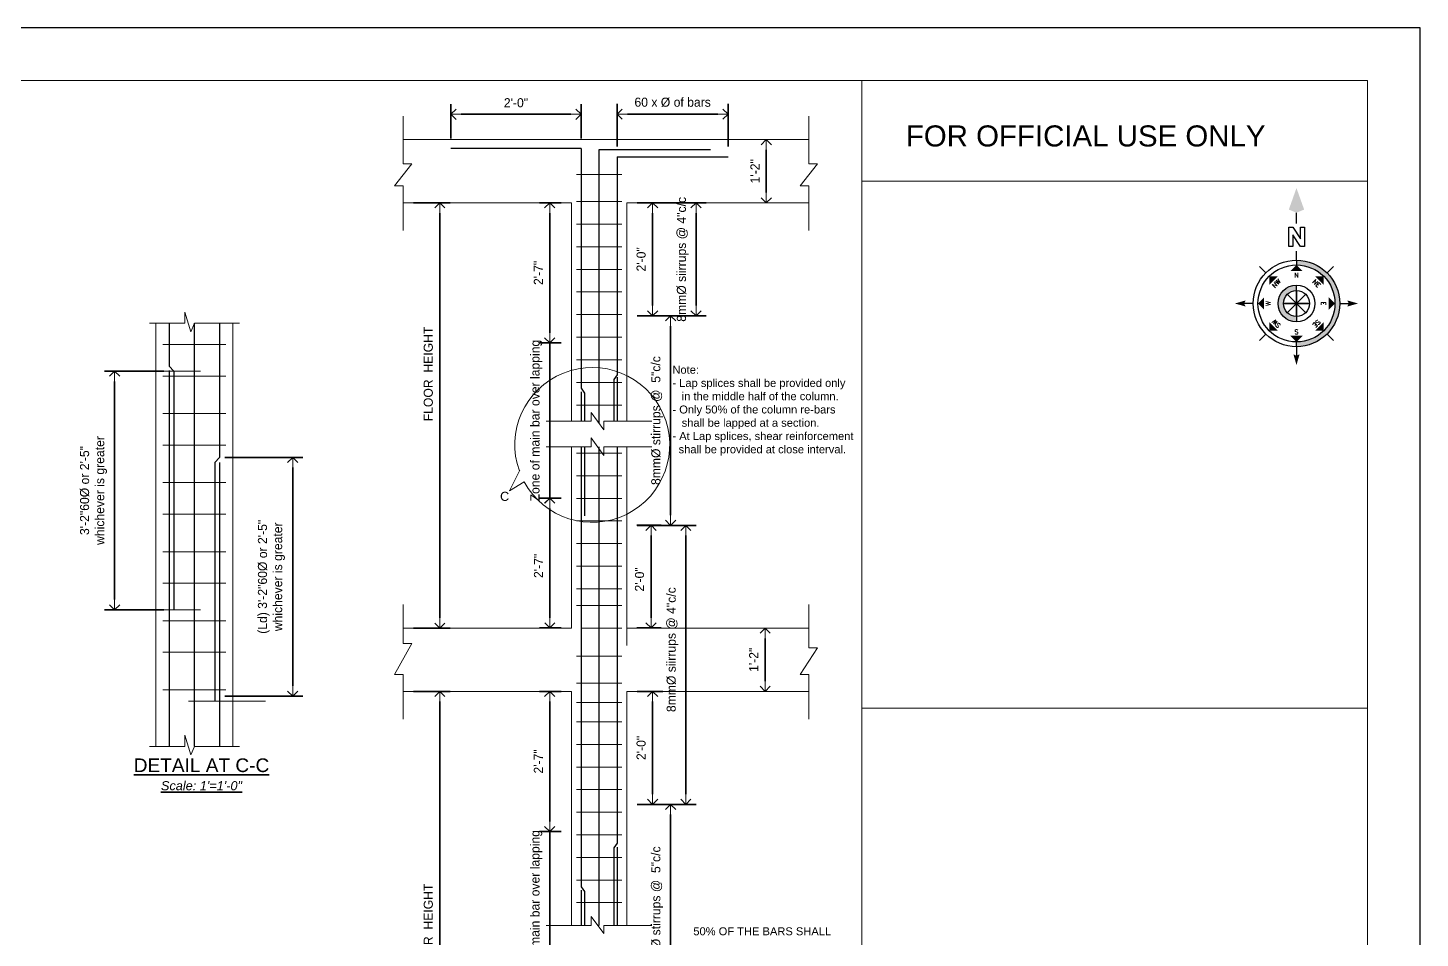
# Model space of a CAD drawing. Header units: inches. Extents: x 10143 to 23587, y -150 to 2442.
# Drawn here: x 15585 to 16809, y 1297 to 2098 of the extents above; entities that cross this region are included whole.
import ezdxf
from ezdxf.enums import TextEntityAlignment as Align

# ---------------------------------------------------------------- set-up
doc = ezdxf.new("R2010")
doc.units = ezdxf.units.IN
doc.header["$LTSCALE"] = 0.5
doc.header["$MEASUREMENT"] = 0
doc.header["$PDMODE"] = 66
for name, color, linetype, lineweight in [('DIM', 180, 'Continuous', 5), ('ELE1', 3, 'Continuous', 9), ('hatch', 9, 'Continuous', 0), ('STIRRUPS', 14, 'Continuous', 18), ('TEXT', 220, 'Continuous', 9), ('texts', 152, 'Continuous', 35)]:
    doc.layers.add(name, color=color, linetype=linetype, lineweight=lineweight)
doc.layers.add('OUTLINE', color=116, linetype='Continuous')
doc.layers.add('REBARS', color=5, linetype='Continuous')
doc.styles.add('Capt 1', font='arial.ttf', dxfattribs={"height": 12})
doc.styles.add('Labels', font='arial.ttf', dxfattribs={"height": 8})
doc.styles.add('PRABIN', font='BKANT.TTF', dxfattribs={"height": 8})
doc.styles.add('Romans', font='romans.shx')
doc.styles.get("Standard").update_dxf_attribs({"font": 'arial.ttf'})
doc.dimstyles.new("Copy of S-2'", dxfattribs={"dimscale": 96, "dimtxt": 9, "dimasz": 0.09375, "dimexe": 0.09375, "dimexo": 0.09375, "dimgap": 0.0625, "dimtad": 1, "dimdec": 0, "dimlfac": 0.25, "dimzin": 3, "dimdsep": 46, "dimlunit": 3, "dimtxsty": 'PRABIN', "dimblk": 'OPEN90', "dimcen": 0.09375, "dimdle": 0.09375, "dimclrd": 256, "dimclre": 34, "dimclrt": 256, "dimadec": 0, "dimazin": 1, "dimtfac": 1, "dimtdec": 0, "dimtix": 1, "dimtmove": 0, "dimatfit": 3, "dimldrblk": 'DOTSMALL', "dimfxl": 1, "dimtolj": 1, "dimtzin": 1, "dimarcsym": 0})

# ---------------------------------------------------------------- blocks, each defined once
blk = doc.blocks.new('Anno_North_J_Metric')
h = blk.add_hatch(color=0)
h.paths.add_polyline_path([(-4.17, 0), (-4.68, 0, 1), (4.68, 0), (4.17, 0, -1)])
h.paths.add_polyline_path([(1.41, 0), (2, 0, 1), (-2, 0), (-1.41, 0, -1)])
at = {"color": 0}
for p, q in [((0, 4.68), (0, 5.67)), ((-3.31, 3.31), (-4.01, 4.01)), ((3.31, 3.31), (4.01, 4.01)), ((-4.68, 0), (-5.67, 0)), ((-4.68, 0), (-4.17, 0)), ((-1.41, 0), (-2, 0)), ((1.41, 0), (-1.41, 0)), ((-1.41, 0), (1.41, 0)), ((1, 1), (-1, -1)), ((1, -1), (-1, 1)), ((-1, -1), (1, 1)), ((-1, 1), (1, -1)), ((0, -1.41), (0, 1.41)), ((0, 1.41), (0, -1.41)), ((1.41, 0), (2, 0)), ((4.68, 0), (4.17, 0)), ((4.68, 0), (5.67, 0)), ((8.67, 0), (9.83, 0)), ((-3.31, -3.31), (-4.01, -4.01)), ((3.31, -3.31), (4.01, -4.01)), ((0, -4.68), (0, -5.67))]:
    blk.add_line(p, q, dxfattribs=at)
at = {"color": 0, "linetype": 'ByBlock'}
for p, q in [((6.17, 0.82), (8.27, 0.82)), ((6.17, 0.4), (6.17, 0.82)), ((6.17, -0.44), (7.43, 0.4)), ((7.43, 0.4), (6.17, 0.4)), ((8.27, 0.4), (7.01, -0.44)), ((8.27, 0.82), (8.27, 0.4)), ((6.17, -0.86), (6.17, -0.44)), ((8.27, -0.86), (6.17, -0.86)), ((7.01, -0.44), (8.27, -0.44)), ((8.27, -0.44), (8.27, -0.86))]:
    blk.add_line(p, q, dxfattribs=at)
at = {"color": 0}
for radius in [4.68, 4.17, 2, 1.41]:
    blk.add_circle((0, 0), radius, dxfattribs=at)
for points in [[(-0.33, 5.5), (0, 5.67), (0, 6.67)], [(0, 6.67), (0.33, 5.5), (0, 5.67)], [(0, 4.17), (0.67, 3.5), (-0.67, 3.5)], [(-2.95, 2.95), (-2, 2.95), (-2.95, 2)], [(2.95, 2.95), (2.95, 2), (2, 2.95)], [(-6.67, 0), (-5.5, 0.33), (-5.67, 0)], [(-5.5, -0.33), (-5.67, 0), (-6.67, 0)], [(-4.17, 0), (-3.5, 0.67), (-3.5, -0.67)], [(4.17, 0), (3.5, -0.67), (3.5, 0.67)], [(12.5, 0), (10.17, 0.83), (9.83, 0)], [(9.83, 0), (10.17, -0.83), (12.5, 0)], [(-2.95, -2.95), (-2.95, -2), (-2, -2.95)], [(2.95, -2.95), (2, -2.95), (2.95, -2)], [(0, -4.17), (-0.67, -3.5), (0.67, -3.5)], [(0, -6.67), (-0.33, -5.5), (0, -5.67)], [(0.33, -5.5), (0, -5.67), (0, -6.67)]]:
    blk.add_solid(points, dxfattribs=at)
at = {"color": 0, "style": 'Romans'}
blk.add_text('W', height=0.5, dxfattribs=at).set_placement((0, 2.83), align=Align.CENTER)
for s, rotation, p in [('SW', 45, (-2, 2)), ('NW', 315, (2, 2)), ('S', 270, (-3.33, 0)), ('N', 270, (2.83, 0)), ('SE', 135, (-2, -2)), ('E', 180, (0, -2.67)), ('NE', 225, (2, -2))]:
    blk.add_text(s, height=0.5, rotation=rotation, dxfattribs=at).set_placement(p, align=Align.CENTER)
blk = doc.blocks.new('_Open90')
at = {"color": 0, "linetype": 'ByBlock'}
for p, q in [((0, 0), (-1, 0)), ((-0.5, 0.5), (0, 0)), ((0, 0), (-0.5, -0.5))]:
    blk.add_line(p, q, dxfattribs=at)
blk = doc.blocks.new('*D804')
at = {"layer": 'Defpoints', "color": 0, "lineweight": 35, "transparency": 16777216}
for p in [(98423.7, -9756.3), (98404.6, -9892.8), (98423.5, -9892.8)]:
    blk.add_point(p, dxfattribs=at)
at = {"layer": 'DIM', "lineweight": -2, "transparency": 16777216}
for p, q in [((98404.6, -9747.3), (98404.6, -9738.3)), ((98404.6, -9756.3), (98404.6, -9892.8)), ((98404.6, -9901.8), (98404.6, -9910.8))]:
    blk.add_line(p, q, dxfattribs=at)
at = {"layer": 'DIM', "color": 34, "lineweight": -2, "transparency": 16777216}
for p, q in [((98414.7, -9756.3), (98395.6, -9756.3)), ((98414.5, -9892.8), (98395.6, -9892.8))]:
    blk.add_line(p, q, dxfattribs=at)
at = {"layer": 'DIM', "lineweight": -2, "transparency": 16777216, "xscale": 9, "yscale": 9, "zscale": 9}
for p, rotation in [((98404.6, -9756.3), 270), ((98404.6, -9892.8), 90)]:
    blk.add_blockref('_Open90', p, dxfattribs=dict(at, rotation=rotation))
at = {"layer": 'DIM', "transparency": 16777216, "insert": (98392.8, -9824.6), "char_height": 8, "attachment_point": 5, "rotation": 90, "style": 'PRABIN'}
blk.add_mtext('\\A1;Zone of main bar over lapping', dxfattribs=at)
blk = doc.blocks.new('_DOTSMALL')
at = {"color": 0, "linetype": 'ByBlock', "const_width": 0.5}
blk.add_lwpolyline([(-0.0625, 0, 1), (0.0625, 0, 1)], format="xyb", close=True, dxfattribs=at)
blk = doc.blocks.new('*D805')
at = {"layer": 'Defpoints', "color": 0, "lineweight": 35, "transparency": 16777216}
for p in [(98472.4, -9732.5), (98510.9, -9732.5), (98472.4, -9916.8)]:
    blk.add_point(p, dxfattribs=at)
at = {"layer": 'DIM', "color": 34, "lineweight": -2, "transparency": 16777216}
for p, q in [((98481.4, -9732.5), (98519.9, -9732.5)), ((98481.4, -9916.8), (98519.9, -9916.8))]:
    blk.add_line(p, q, dxfattribs=at)
at = {"layer": 'DIM', "lineweight": -2, "transparency": 16777216}
blk.add_line((98510.9, -9907.8), (98510.9, -9741.5), dxfattribs=at)
at = {"layer": 'DIM', "lineweight": -2, "transparency": 16777216, "xscale": 9, "yscale": 9, "zscale": 9}
for p, rotation in [((98510.9, -9732.5), 90), ((98510.9, -9916.8), 270)]:
    blk.add_blockref('_Open90', p, dxfattribs=dict(at, rotation=rotation))
at = {"layer": 'DIM', "transparency": 16777216, "insert": (98499.1, -9824.6), "char_height": 8, "attachment_point": 5, "rotation": 90, "style": 'PRABIN'}
blk.add_mtext('\\A1;8mm%%C stirrups @  5"c/c', dxfattribs=at)
blk = doc.blocks.new('*D806')
at = {"layer": 'Defpoints', "color": 0, "lineweight": 35, "transparency": 16777216}
for p in [(98275.8, -9633.1), (98275.8, -10007.2), (98307.9, -10007.2)]:
    blk.add_point(p, dxfattribs=at)
at = {"layer": 'DIM', "color": 34, "lineweight": -2, "transparency": 16777216}
for p, q in [((98284.8, -9633.1), (98316.9, -9633.1)), ((98284.8, -10007.2), (98316.9, -10007.2))]:
    blk.add_line(p, q, dxfattribs=at)
at = {"layer": 'DIM', "lineweight": -2, "transparency": 16777216}
blk.add_line((98307.9, -9642.1), (98307.9, -9998.2), dxfattribs=at)
at = {"layer": 'DIM', "lineweight": -2, "transparency": 16777216, "xscale": 9, "yscale": 9, "zscale": 9}
for p, rotation in [((98307.9, -9633.1), 90), ((98307.9, -10007.2), 270)]:
    blk.add_blockref('_Open90', p, dxfattribs=dict(at, rotation=rotation))
at = {"layer": 'DIM', "transparency": 16777216, "insert": (98297.8, -9783.6), "char_height": 8, "attachment_point": 5, "rotation": 90, "style": 'PRABIN'}
blk.add_mtext('\\A1;FLOOR  HEIGHT', dxfattribs=at)
blk = doc.blocks.new('*D807')
at = {"layer": 'Defpoints', "color": 0, "lineweight": 35, "transparency": 16777216}
for p in [(98472.2, -9916.7), (98472.2, -10007), (98493.7, -10007)]:
    blk.add_point(p, dxfattribs=at)
at = {"layer": 'DIM', "color": 34, "lineweight": -2, "transparency": 16777216}
for p, q in [((98481.2, -9916.7), (98502.7, -9916.7)), ((98481.2, -10007), (98502.7, -10007))]:
    blk.add_line(p, q, dxfattribs=at)
at = {"layer": 'DIM', "lineweight": -2, "transparency": 16777216}
blk.add_line((98493.7, -9925.7), (98493.7, -9998), dxfattribs=at)
at = {"layer": 'DIM', "lineweight": -2, "transparency": 16777216, "xscale": 9, "yscale": 9, "zscale": 9}
for p, rotation in [((98493.7, -9916.7), 90), ((98493.7, -10007), 270)]:
    blk.add_blockref('_Open90', p, dxfattribs=dict(at, rotation=rotation))
at = {"layer": 'DIM', "transparency": 16777216, "insert": (98483.6, -9964.3), "char_height": 8, "attachment_point": 5, "rotation": 90, "style": 'PRABIN'}
blk.add_mtext('\\A1;2\'-0"', dxfattribs=at)
blk = doc.blocks.new('*D808')
at = {"layer": 'Defpoints', "color": 0, "lineweight": 35, "transparency": 16777216}
for p in [(98423.5, -9892.8), (98404.7, -10007), (98423.5, -10007)]:
    blk.add_point(p, dxfattribs=at)
at = {"layer": 'DIM', "color": 34, "lineweight": -2, "transparency": 16777216}
for p, q in [((98414.5, -9892.8), (98395.7, -9892.8)), ((98414.5, -10007), (98395.7, -10007))]:
    blk.add_line(p, q, dxfattribs=at)
at = {"layer": 'DIM', "lineweight": -2, "transparency": 16777216}
blk.add_line((98404.7, -9901.8), (98404.7, -9998), dxfattribs=at)
at = {"layer": 'DIM', "lineweight": -2, "transparency": 16777216, "xscale": 9, "yscale": 9, "zscale": 9}
for p, rotation in [((98404.7, -9892.8), 90), ((98404.7, -10007), 270)]:
    blk.add_blockref('_Open90', p, dxfattribs=dict(at, rotation=rotation))
at = {"layer": 'DIM', "transparency": 16777216, "insert": (98394.7, -9952.4), "char_height": 8, "attachment_point": 5, "rotation": 90, "style": 'PRABIN'}
blk.add_mtext('\\A1;2\'-7"', dxfattribs=at)
blk = doc.blocks.new('*D813')
at = {"layer": 'Defpoints', "color": 0, "lineweight": 35, "transparency": 16777216}
for p in [(98472.4, -9916.8), (98524.3, -9916.8), (98472.4, -10162.2)]:
    blk.add_point(p, dxfattribs=at)
at = {"layer": 'DIM', "color": 34, "lineweight": -2, "transparency": 16777216}
for p, q in [((98481.4, -9916.8), (98533.3, -9916.8)), ((98481.4, -10162.2), (98533.3, -10162.2))]:
    blk.add_line(p, q, dxfattribs=at)
at = {"layer": 'DIM', "lineweight": -2, "transparency": 16777216}
blk.add_line((98524.3, -10153.2), (98524.3, -9925.8), dxfattribs=at)
at = {"layer": 'DIM', "lineweight": -2, "transparency": 16777216, "xscale": 9, "yscale": 9, "zscale": 9}
for p, rotation in [((98524.3, -9916.8), 90), ((98524.3, -10162.2), 270)]:
    blk.add_blockref('_Open90', p, dxfattribs=dict(at, rotation=rotation))
at = {"layer": 'DIM', "transparency": 16777216, "insert": (98512.6, -10026.1), "char_height": 8, "attachment_point": 5, "rotation": 90, "style": 'PRABIN'}
blk.add_mtext('\\A1;8mm%%C siirrups @ 4"c/c', dxfattribs=at)
blk = doc.blocks.new('*D816')
at = {"layer": 'Defpoints', "color": 0, "lineweight": 35, "transparency": 16777216}
for p in [(98561.4, -9555.1), (98463.9, -9592.6), (98561.4, -9592.6)]:
    blk.add_point(p, dxfattribs=at)
at = {"layer": 'DIM', "color": 34, "lineweight": -2, "transparency": 16777216}
for p, q in [((98463.9, -9583.6), (98463.9, -9546.1)), ((98561.4, -9583.6), (98561.4, -9546.1))]:
    blk.add_line(p, q, dxfattribs=at)
at = {"layer": 'DIM', "lineweight": -2, "transparency": 16777216}
blk.add_line((98472.9, -9555.1), (98552.4, -9555.1), dxfattribs=at)
at = {"layer": 'DIM', "lineweight": -2, "transparency": 16777216, "xscale": 9, "yscale": 9, "zscale": 9, "rotation": 180}
blk.add_blockref('_Open90', (98463.9, -9555.1), dxfattribs=at)
at = {"layer": 'DIM', "lineweight": -2, "transparency": 16777216, "xscale": 9, "yscale": 9, "zscale": 9}
blk.add_blockref('_Open90', (98561.4, -9555.1), dxfattribs=at)
at = {"layer": 'DIM', "transparency": 16777216, "insert": (98512.7, -9544.7), "char_height": 8, "attachment_point": 5, "style": 'PRABIN'}
blk.add_mtext('\\A1;60 x %%c of bars', dxfattribs=at)
blk = doc.blocks.new('*D817')
at = {"layer": 'Defpoints', "color": 0, "lineweight": 35, "transparency": 16777216}
for p in [(98432.1, -9555.2), (98317.7, -9585.4), (98432.1, -9585.4)]:
    blk.add_point(p, dxfattribs=at)
at = {"layer": 'DIM', "color": 34, "lineweight": -2, "transparency": 16777216}
for p, q in [((98317.7, -9576.4), (98317.7, -9546.2)), ((98432.1, -9576.4), (98432.1, -9546.2))]:
    blk.add_line(p, q, dxfattribs=at)
at = {"layer": 'DIM', "lineweight": -2, "transparency": 16777216}
blk.add_line((98326.7, -9555.2), (98423.1, -9555.2), dxfattribs=at)
at = {"layer": 'DIM', "lineweight": -2, "transparency": 16777216, "xscale": 9, "yscale": 9, "zscale": 9, "rotation": 180}
blk.add_blockref('_Open90', (98317.7, -9555.2), dxfattribs=at)
at = {"layer": 'DIM', "lineweight": -2, "transparency": 16777216, "xscale": 9, "yscale": 9, "zscale": 9}
blk.add_blockref('_Open90', (98432.1, -9555.2), dxfattribs=at)
at = {"layer": 'DIM', "transparency": 16777216, "insert": (98374.9, -9545.1), "char_height": 8, "attachment_point": 5, "style": 'PRABIN'}
blk.add_mtext('\\A1;2\'-0"', dxfattribs=at)
blk = doc.blocks.new('*D818')
at = {"layer": 'Defpoints', "color": 0, "lineweight": 35, "transparency": 16777216}
for p in [(98423.7, -9633.1), (98404.6, -9756.3), (98423.7, -9756.3)]:
    blk.add_point(p, dxfattribs=at)
at = {"layer": 'DIM', "color": 34, "lineweight": -2, "transparency": 16777216}
for p, q in [((98414.7, -9633.1), (98395.6, -9633.1)), ((98414.7, -9756.3), (98395.6, -9756.3))]:
    blk.add_line(p, q, dxfattribs=at)
at = {"layer": 'DIM', "lineweight": -2, "transparency": 16777216}
blk.add_line((98404.6, -9642.1), (98404.6, -9747.3), dxfattribs=at)
at = {"layer": 'DIM', "lineweight": -2, "transparency": 16777216, "xscale": 9, "yscale": 9, "zscale": 9}
for p, rotation in [((98404.6, -9633.1), 90), ((98404.6, -9756.3), 270)]:
    blk.add_blockref('_Open90', p, dxfattribs=dict(at, rotation=rotation))
at = {"layer": 'DIM', "transparency": 16777216, "insert": (98394.6, -9694.7), "char_height": 8, "attachment_point": 5, "rotation": 90, "style": 'PRABIN'}
blk.add_mtext('\\A1;2\'-7"', dxfattribs=at)
blk = doc.blocks.new('*D819')
at = {"layer": 'Defpoints', "color": 0, "lineweight": 35, "transparency": 16777216}
for p in [(98472.4, -9633.1), (98472.4, -9732.5), (98495.1, -9732.5)]:
    blk.add_point(p, dxfattribs=at)
at = {"layer": 'DIM', "color": 34, "lineweight": -2, "transparency": 16777216}
for p, q in [((98481.4, -9633.1), (98504.1, -9633.1)), ((98481.4, -9732.5), (98504.1, -9732.5))]:
    blk.add_line(p, q, dxfattribs=at)
at = {"layer": 'DIM', "lineweight": -2, "transparency": 16777216}
blk.add_line((98495.1, -9642.1), (98495.1, -9723.5), dxfattribs=at)
at = {"layer": 'DIM', "lineweight": -2, "transparency": 16777216, "xscale": 9, "yscale": 9, "zscale": 9}
for p, rotation in [((98495.1, -9633.1), 90), ((98495.1, -9732.5), 270)]:
    blk.add_blockref('_Open90', p, dxfattribs=dict(at, rotation=rotation))
at = {"layer": 'DIM', "transparency": 16777216, "insert": (98485, -9682.8), "char_height": 8, "attachment_point": 5, "rotation": 90, "style": 'PRABIN'}
blk.add_mtext('\\A1;2\'-0"', dxfattribs=at)
blk = doc.blocks.new('*D820')
at = {"layer": 'Defpoints', "color": 0, "lineweight": 35, "transparency": 16777216}
for p in [(98472.4, -9633.1), (98533.3, -9633.1), (98472.4, -9732.5)]:
    blk.add_point(p, dxfattribs=at)
at = {"layer": 'DIM', "color": 34, "lineweight": -2, "transparency": 16777216}
for p, q in [((98481.4, -9633.1), (98542.3, -9633.1)), ((98481.4, -9732.5), (98542.3, -9732.5))]:
    blk.add_line(p, q, dxfattribs=at)
at = {"layer": 'DIM', "lineweight": -2, "transparency": 16777216}
blk.add_line((98533.3, -9723.5), (98533.3, -9642.1), dxfattribs=at)
at = {"layer": 'DIM', "lineweight": -2, "transparency": 16777216, "xscale": 9, "yscale": 9, "zscale": 9}
for p, rotation in [((98533.3, -9633.1), 90), ((98533.3, -9732.5), 270)]:
    blk.add_blockref('_Open90', p, dxfattribs=dict(at, rotation=rotation))
at = {"layer": 'DIM', "transparency": 16777216, "insert": (98521.6, -9682.8), "char_height": 8, "attachment_point": 5, "rotation": 90, "style": 'PRABIN'}
blk.add_mtext('\\A1;8mm%%C siirrups @ 4"c/c', dxfattribs=at)
blk = doc.blocks.new('*D822')
at = {"layer": 'Defpoints', "color": 0, "lineweight": 35, "ltscale": 0.5, "transparency": 16777216}
for p in [(98595.1, -9577.5), (98595.1, -9577.5), (98595.1, -9633.1)]:
    blk.add_point(p, dxfattribs=at)
at = {"layer": 'DIM', "lineweight": -2, "ltscale": 0.5, "transparency": 16777216}
blk.add_line((98595.1, -9624.1), (98595.1, -9586.5), dxfattribs=at)
at = {"layer": 'DIM', "lineweight": -2, "ltscale": 0.5, "transparency": 16777216, "xscale": 9, "yscale": 9, "zscale": 9}
for p, rotation in [((98595.1, -9577.5), 90), ((98595.1, -9633.1), 270)]:
    blk.add_blockref('_Open90', p, dxfattribs=dict(at, rotation=rotation))
at = {"layer": 'DIM', "ltscale": 0.5, "transparency": 16777216, "insert": (98585.1, -9605.3), "char_height": 8, "attachment_point": 5, "rotation": 90, "style": 'PRABIN'}
blk.add_mtext('\\A1;1\'-2"', dxfattribs=at)
blk = doc.blocks.new('*D824')
at = {"layer": 'Defpoints', "color": 0, "lineweight": 35, "transparency": 16777216}
for p in [(98423.7, -10186.1), (98404.6, -10325.6), (98423.7, -10325.6)]:
    blk.add_point(p, dxfattribs=at)
at = {"layer": 'DIM', "lineweight": -2, "transparency": 16777216}
for p, q in [((98404.6, -10177.1), (98404.6, -10168.1)), ((98404.6, -10186.1), (98404.6, -10325.6)), ((98404.6, -10334.6), (98404.6, -10343.6))]:
    blk.add_line(p, q, dxfattribs=at)
at = {"layer": 'DIM', "color": 34, "lineweight": -2, "transparency": 16777216}
for p, q in [((98414.7, -10186.1), (98395.6, -10186.1)), ((98414.7, -10325.6), (98395.6, -10325.6))]:
    blk.add_line(p, q, dxfattribs=at)
at = {"layer": 'DIM', "lineweight": -2, "transparency": 16777216, "xscale": 9, "yscale": 9, "zscale": 9}
for p, rotation in [((98404.6, -10186.1), 270), ((98404.6, -10325.6), 90)]:
    blk.add_blockref('_Open90', p, dxfattribs=dict(at, rotation=rotation))
at = {"layer": 'DIM', "transparency": 16777216, "insert": (98392.8, -10255.8), "char_height": 8, "attachment_point": 5, "rotation": 90, "style": 'PRABIN'}
blk.add_mtext('\\A1;Zone of main bar over lapping', dxfattribs=at)
blk = doc.blocks.new('*D826')
at = {"layer": 'Defpoints', "color": 0, "lineweight": 35, "transparency": 16777216}
for p in [(98472.4, -10162.2), (98510.9, -10162.2), (98472.4, -10349.4)]:
    blk.add_point(p, dxfattribs=at)
at = {"layer": 'DIM', "color": 34, "lineweight": -2, "transparency": 16777216}
for p, q in [((98481.4, -10162.2), (98519.9, -10162.2)), ((98481.4, -10349.4), (98519.9, -10349.4))]:
    blk.add_line(p, q, dxfattribs=at)
at = {"layer": 'DIM', "lineweight": -2, "transparency": 16777216}
blk.add_line((98510.9, -10340.4), (98510.9, -10171.2), dxfattribs=at)
at = {"layer": 'DIM', "lineweight": -2, "transparency": 16777216, "xscale": 9, "yscale": 9, "zscale": 9}
for p, rotation in [((98510.9, -10162.2), 90), ((98510.9, -10349.4), 270)]:
    blk.add_blockref('_Open90', p, dxfattribs=dict(at, rotation=rotation))
at = {"layer": 'DIM', "transparency": 16777216, "insert": (98499.1, -10255.8), "char_height": 8, "attachment_point": 5, "rotation": 90, "style": 'PRABIN'}
blk.add_mtext('\\A1;8mm%%C stirrups @  5"c/c', dxfattribs=at)
blk = doc.blocks.new('*D827')
at = {"layer": 'Defpoints', "color": 0, "lineweight": 35, "transparency": 16777216}
for p in [(98423.7, -10062.8), (98404.6, -10186.1), (98423.7, -10186.1)]:
    blk.add_point(p, dxfattribs=at)
at = {"layer": 'DIM', "color": 34, "lineweight": -2, "transparency": 16777216}
for p, q in [((98414.7, -10062.8), (98395.6, -10062.8)), ((98414.7, -10186.1), (98395.6, -10186.1))]:
    blk.add_line(p, q, dxfattribs=at)
at = {"layer": 'DIM', "lineweight": -2, "transparency": 16777216}
blk.add_line((98404.6, -10071.8), (98404.6, -10177.1), dxfattribs=at)
at = {"layer": 'DIM', "lineweight": -2, "transparency": 16777216, "xscale": 9, "yscale": 9, "zscale": 9}
for p, rotation in [((98404.6, -10062.8), 90), ((98404.6, -10186.1), 270)]:
    blk.add_blockref('_Open90', p, dxfattribs=dict(at, rotation=rotation))
at = {"layer": 'DIM', "transparency": 16777216, "insert": (98394.6, -10124.4), "char_height": 8, "attachment_point": 5, "rotation": 90, "style": 'PRABIN'}
blk.add_mtext('\\A1;2\'-7"', dxfattribs=at)
blk = doc.blocks.new('*D828')
at = {"layer": 'Defpoints', "color": 0, "lineweight": 35, "transparency": 16777216}
for p in [(98472.4, -10062.8), (98472.4, -10162.2), (98495.1, -10162.2)]:
    blk.add_point(p, dxfattribs=at)
at = {"layer": 'DIM', "color": 34, "lineweight": -2, "transparency": 16777216}
for p, q in [((98481.4, -10062.8), (98504.1, -10062.8)), ((98481.4, -10162.2), (98504.1, -10162.2))]:
    blk.add_line(p, q, dxfattribs=at)
at = {"layer": 'DIM', "lineweight": -2, "transparency": 16777216}
blk.add_line((98495.1, -10071.8), (98495.1, -10153.2), dxfattribs=at)
at = {"layer": 'DIM', "lineweight": -2, "transparency": 16777216, "xscale": 9, "yscale": 9, "zscale": 9}
for p, rotation in [((98495.1, -10062.8), 90), ((98495.1, -10162.2), 270)]:
    blk.add_blockref('_Open90', p, dxfattribs=dict(at, rotation=rotation))
at = {"layer": 'DIM', "transparency": 16777216, "insert": (98485, -10112.5), "char_height": 8, "attachment_point": 5, "rotation": 90, "style": 'PRABIN'}
blk.add_mtext('\\A1;2\'-0"', dxfattribs=at)
blk = doc.blocks.new('*D829')
at = {"layer": 'Defpoints', "color": 0, "lineweight": 35, "transparency": 16777216}
for p in [(98275.8, -10062.8), (98275.8, -10439.8), (98307.9, -10439.8)]:
    blk.add_point(p, dxfattribs=at)
at = {"layer": 'DIM', "color": 34, "lineweight": -2, "transparency": 16777216}
for p, q in [((98284.8, -10062.8), (98316.9, -10062.8)), ((98284.8, -10439.8), (98316.9, -10439.8))]:
    blk.add_line(p, q, dxfattribs=at)
at = {"layer": 'DIM', "lineweight": -2, "transparency": 16777216}
blk.add_line((98307.9, -10071.8), (98307.9, -10430.8), dxfattribs=at)
at = {"layer": 'DIM', "lineweight": -2, "transparency": 16777216, "xscale": 9, "yscale": 9, "zscale": 9}
for p, rotation in [((98307.9, -10062.8), 90), ((98307.9, -10439.8), 270)]:
    blk.add_blockref('_Open90', p, dxfattribs=dict(at, rotation=rotation))
at = {"layer": 'DIM', "transparency": 16777216, "insert": (98297.8, -10273.5), "char_height": 8, "attachment_point": 5, "rotation": 90, "style": 'PRABIN'}
blk.add_mtext('\\A1;FLOOR  HEIGHT', dxfattribs=at)
blk = doc.blocks.new('*D831')
at = {"layer": 'Defpoints', "color": 0, "lineweight": 35, "ltscale": 0.5, "transparency": 16777216}
for p in [(98594.1, -10007.2), (98594.1, -10007.2), (98594.1, -10062.8)]:
    blk.add_point(p, dxfattribs=at)
at = {"layer": 'DIM', "lineweight": -2, "ltscale": 0.5, "transparency": 16777216}
blk.add_line((98594.1, -10053.8), (98594.1, -10016.2), dxfattribs=at)
at = {"layer": 'DIM', "lineweight": -2, "ltscale": 0.5, "transparency": 16777216, "xscale": 9, "yscale": 9, "zscale": 9}
for p, rotation in [((98594.1, -10007.2), 90), ((98594.1, -10062.8), 270)]:
    blk.add_blockref('_Open90', p, dxfattribs=dict(at, rotation=rotation))
at = {"layer": 'DIM', "ltscale": 0.5, "transparency": 16777216, "insert": (98584, -10035), "char_height": 8, "attachment_point": 5, "rotation": 90, "style": 'PRABIN'}
blk.add_mtext('\\A1;1\'-2"', dxfattribs=at)
blk = doc.blocks.new('*D952')
at = {"layer": 'Defpoints', "color": 0, "lineweight": 35, "transparency": 16777216}
for p in [(91107.8, -154925.3), (91176.4, -154925.3), (91107.8, -155135.3)]:
    blk.add_point(p, dxfattribs=at)
at = {"layer": 'DIM', "color": 34, "lineweight": -2, "transparency": 16777216}
for p, q in [((91116.8, -154925.3), (91185.4, -154925.3)), ((91116.8, -155135.3), (91185.4, -155135.3))]:
    blk.add_line(p, q, dxfattribs=at)
at = {"layer": 'DIM', "lineweight": -2, "transparency": 16777216}
blk.add_line((91176.4, -155126.3), (91176.4, -154934.3), dxfattribs=at)
at = {"layer": 'DIM', "lineweight": -2, "transparency": 16777216, "xscale": 9, "yscale": 9, "zscale": 9}
for p, rotation in [((91176.4, -154925.3), 90), ((91176.4, -155135.3), 270)]:
    blk.add_blockref('_Open90', p, dxfattribs=dict(at, rotation=rotation))
at = {"layer": 'DIM', "transparency": 16777216, "insert": (91157.7, -155030.3), "char_height": 8, "attachment_point": 5, "rotation": 90, "style": 'PRABIN'}
blk.add_mtext('\\A1;(Ld) 3\'-2"60%%C or 2\'-5" \\Pwhichever is greater', dxfattribs=at)
blk = doc.blocks.new('*D953')
at = {"layer": 'Defpoints', "color": 0, "lineweight": 35, "transparency": 16777216}
for p in [(91019.8, -154849.4), (91072, -154849.4), (91072, -155059.4)]:
    blk.add_point(p, dxfattribs=at)
at = {"layer": 'DIM', "color": 34, "lineweight": -2, "transparency": 16777216}
for p, q in [((91063, -154849.4), (91010.8, -154849.4)), ((91063, -155059.4), (91010.8, -155059.4))]:
    blk.add_line(p, q, dxfattribs=at)
at = {"layer": 'DIM', "lineweight": -2, "transparency": 16777216}
blk.add_line((91019.8, -155050.4), (91019.8, -154858.4), dxfattribs=at)
at = {"layer": 'DIM', "lineweight": -2, "transparency": 16777216, "xscale": 9, "yscale": 9, "zscale": 9}
for p, rotation in [((91019.8, -154849.4), 90), ((91019.8, -155059.4), 270)]:
    blk.add_blockref('_Open90', p, dxfattribs=dict(at, rotation=rotation))
at = {"layer": 'DIM', "transparency": 16777216, "insert": (91001.2, -154954.4), "char_height": 8, "attachment_point": 5, "rotation": 90, "style": 'PRABIN'}
blk.add_mtext('\\A1;3\'-2"60%%C or 2\'-5" \\Pwhichever is greater', dxfattribs=at)
blk = doc.blocks.new('FGDF')
at = {"layer": 'DIM'}
for p, q in [((98472.4, -9577.5), (98632.6, -9577.5)), ((98472.4, -9577.5), (98632.6, -9577.5)), ((98472.4, -9577.5), (98632.6, -9577.5)), ((98632.6, -9577.5), (98475.3, -9577.5)), ((98472.4, -9633.1), (98632.6, -9633.1)), ((98472.4, -9633.1), (98632.6, -9633.1)), ((98472.4, -9633.1), (98632.6, -9633.1)), ((98369.1, -9886.4), (98378.2, -9868.3)), ((98369.1, -9886.4), (98382.1, -9878.4)), ((98472.4, -10007.2), (98632.6, -10007.2)), ((98275.8, -10062.8), (98394.7, -10062.8)), ((98275.8, -10062.8), (98394.7, -10062.8)), ((98394.7, -10062.8), (98423.7, -10062.8)), ((98472.4, -10062.8), (98632.6, -10062.8)), ((98472.4, -10062.8), (98632.6, -10062.8)), ((98632.6, -10062.8), (98475.3, -10062.8))]:
    blk.add_line(p, q, dxfattribs=at)
blk.add_arc((98442, -9846), 68.1, 208.4394, 199.6753, dxfattribs=at)
at = {"layer": 'hatch'}
blk.add_line((98428.1, -9608.2), (98467.9, -9608.2), dxfattribs=at)
at = {"layer": 'OUTLINE', "lineweight": 18, "ltscale": 0.1}
for p, q in [((98275.8, -9577.5), (98632.6, -9577.5)), ((98275.8, -9633.1), (98423.7, -9633.1)), ((98423.7, -9633.1), (98423.7, -9825.2)), ((98472.4, -9633.1), (98472.4, -9825.2)), ((98632.6, -9633.1), (98475.3, -9633.1)), ((98423.7, -9847.8), (98423.7, -10007.2)), ((98472.4, -9847.8), (98472.4, -10022.5)), ((98275.8, -10007.2), (98423.7, -10007.2)), ((98632.6, -10007.2), (98475.3, -10007.2)), ((98423.7, -10062.8), (98423.7, -10268.6)), ((98472.4, -10062.8), (98472.4, -10268.6)), ((98632.6, -10062.8), (98475.3, -10062.8))]:
    blk.add_line(p, q, dxfattribs=at)
for points in [[(98275.8, -9657.5), (98275.8, -9618), (98268, -9618), (98283.4, -9598.9), (98275.8, -9598.9), (98275.8, -9556.7)], [(98632.6, -9657.5), (98632.6, -9618), (98624.8, -9618), (98640.2, -9598.9), (98632.6, -9598.9), (98632.6, -9556.7)], [(98401.5, -9825.2), (98441, -9825.2), (98441, -9817.4), (98452.2, -9832.8), (98452.2, -9825.2), (98494.3, -9825.2)], [(98401.5, -9847.8), (98441, -9847.8), (98441, -9839.9), (98452.2, -9855.3), (98452.2, -9847.8), (98494.3, -9847.8)], [(98275.8, -10087.2), (98275.8, -10047.8), (98268, -10047.8), (98283.4, -10020.7), (98275.8, -10020.7), (98275.8, -9986.5)], [(98632.6, -10087.2), (98632.6, -10047.8), (98624.8, -10047.8), (98640.2, -10024.6), (98632.6, -10024.6), (98632.6, -9986.5)], [(98401.5, -10268.6), (98441, -10268.6), (98441, -10260.8), (98452.2, -10275.8), (98452.2, -10268.6), (98494.3, -10268.6)]]:
    blk.add_lwpolyline(points, dxfattribs=at)
at = {"layer": 'REBARS'}
for p, q in [((98432.1, -9585.4), (98317.7, -9585.4)), ((98432.1, -9585.4), (98432.1, -9796.2)), ((98448, -9586.3), (98546, -9586.3)), ((98448, -9827), (98448, -9586.3)), ((98463.9, -9592.6), (98561.4, -9592.6)), ((98463.9, -9592.6), (98463.9, -9784.3)), ((98463.9, -9784.3), (98461, -9788.5)), ((98432.1, -9796.2), (98435.1, -9800.5)), ((98461, -9788.5), (98461, -9825.2)), ((98463.9, -9786.5), (98463.9, -9825.2)), ((98432.1, -9799.3), (98432.1, -9825.2)), ((98435.1, -9800.5), (98435.1, -9825.2)), ((98432.1, -9847.8), (98432.1, -10007.2)), ((98435.1, -9847.8), (98435.1, -9908.3)), ((98448, -10007.2), (98448, -9847.8)), ((98463.9, -9847.8), (98463.9, -10007.2)), ((98432.1, -10007.2), (98432.1, -10234.6)), ((98448, -10268.6), (98448, -10007.2)), ((98463.9, -10007.2), (98463.9, -10196.2)), ((98463.9, -10196.2), (98461, -10200.4)), ((98461, -10200.4), (98461, -10268.6)), ((98463.9, -10199.7), (98463.9, -10268.6)), ((98432.1, -10234.6), (98435.1, -10238.8)), ((98432.1, -10237.7), (98432.1, -10268.6)), ((98435.1, -10238.8), (98435.1, -10268.6))]:
    blk.add_line(p, q, dxfattribs=at)
at = {"layer": 'STIRRUPS', "ltscale": 0.1}
for p, q in [((98428.1, -9608.2), (98467.9, -9608.2)), ((98428.1, -9632), (98467.9, -9632)), ((98428.1, -9651.9), (98467.9, -9651.9)), ((98428.1, -9651.9), (98467.9, -9651.9)), ((98428.1, -9671.8), (98467.9, -9671.8)), ((98428.1, -9691.6), (98467.9, -9691.6)), ((98428.1, -9711.5), (98467.9, -9711.5)), ((98428.1, -9731.4), (98467.9, -9731.4)), ((98428.1, -9731.4), (98467.9, -9731.4)), ((98428.1, -9751.2), (98467.9, -9751.2)), ((98428.1, -9771.1), (98467.9, -9771.1)), ((98428.1, -9791), (98467.9, -9791)), ((98428.1, -9810.9), (98467.9, -9810.9)), ((98428.1, -9853.2), (98467.9, -9853.2)), ((98428.1, -9873.1), (98467.9, -9873.1)), ((98428.1, -9893), (98467.9, -9893)), ((98428.1, -9912.8), (98467.9, -9912.8)), ((98428.1, -9932.7), (98467.9, -9932.7)), ((98428.1, -9952.6), (98467.9, -9952.6)), ((98428.1, -9972.5), (98467.9, -9972.5)), ((98428.1, -9972.5), (98467.9, -9972.5)), ((98428.1, -9987.3), (98467.9, -9987.3)), ((98432.1, -10007.2), (98467.9, -10007.2)), ((98428.1, -10031.7), (98467.9, -10031.7)), ((98428.1, -10055.5), (98467.9, -10055.5)), ((98428.1, -10072.5), (98467.9, -10072.5)), ((98428.1, -10089.6), (98467.9, -10089.6)), ((98428.1, -10109.5), (98467.9, -10109.5)), ((98428.1, -10129.3), (98467.9, -10129.3)), ((98428.1, -10149.2), (98467.9, -10149.2)), ((98428.1, -10169.1), (98467.9, -10169.1)), ((98428.1, -10169.1), (98467.9, -10169.1)), ((98428.1, -10188.9), (98467.9, -10188.9)), ((98428.1, -10208.8), (98467.9, -10208.8)), ((98428.1, -10228.7), (98467.9, -10228.7)), ((98428.1, -10248.6), (98467.9, -10248.6))]:
    blk.add_line(p, q, dxfattribs=at)
at = {"layer": 'texts', "color": 254, "ltscale": 0.1, "style": 'Labels'}
blk.add_text('50% OF THE BARS SHALL ', height=7, dxfattribs=at).set_placement((98530.9, -10277.3))
at = {"layer": 'texts', "color": 254, "ltscale": 0.1, "insert": (98512.5, -9815.9), "char_height": 7, "attachment_point": 4, "style": 'Labels'}
blk.add_mtext('\\A1;Note:\\P\\pi-9,l9,t9;- Lap splices shall be provided only \\P\\pi0,l0,tz;   in the middle half of the column.\\P\\pi-9,l9,t9;- Only 50% of the column re-bars \\P   shall be lapped at a section.\\P- At Lap splices, shear reinforcement\\P  shall be provided at close interval.', dxfattribs=at)
at = {"layer": 'texts', "color": 254, "ltscale": 0.1, "insert": (98364.9, -9891.3), "char_height": 8, "width": 110.875, "attachment_point": 5, "style": 'Labels'}
blk.add_mtext('\\pi-112,l112;C', dxfattribs=at)
at = {"layer": 'DIM'}
for base, p1, p2, text, picture, middle in [((98561.4, -9555.1), (98463.9, -9592.6), (98561.4, -9592.6), '60 x %%c of bars', '*D816', (98512.7, -9544.7)), ((98432.1, -9555.2), (98317.7, -9585.4), (98432.1, -9585.4), '2\'-0"', '*D817', (98374.9, -9545.1))]:
    dim = blk.add_linear_dim(base=base, p1=p1, p2=p2, text=text, dimstyle="Copy of S-2'", dxfattribs=at)
    dim.commit()
    dim.dimension.update_dxf_attribs({"geometry": picture, "text_midpoint": middle})
at = {"layer": 'DIM', "ltscale": 0.5}
for base, p1, p2, picture, middle in [((98595.1, -9577.5), (98595.1, -9633.1), (98595.1, -9577.5), '*D822', (98585.1, -9605.3)), ((98594.1, -10007.2), (98594.1, -10062.8), (98594.1, -10007.2), '*D831', (98584, -10035))]:
    dim = blk.add_linear_dim(base=base, p1=p1, p2=p2, angle=90, text='1\'-2"', dimstyle="Copy of S-2'", dxfattribs=at)
    dim.commit()
    dim.dimension.update_dxf_attribs({"geometry": picture, "text_midpoint": middle})
at = {"layer": 'DIM'}
for base, p1, p2, text, picture, middle in [((98307.9, -10007.2), (98275.8, -9633.1), (98275.8, -10007.2), 'FLOOR  HEIGHT', '*D806', (98307.9, -9783.6)), ((98533.3, -9633.1), (98472.4, -9732.5), (98472.4, -9633.1), '8mm%%C siirrups @ 4"c/c', '*D820', (98533.3, -9682.8)), ((98404.7, -10007), (98423.5, -9892.8), (98423.5, -10007), '2\'-7"', '*D808', (98404.7, -9952.4)), ((98493.7, -10007), (98472.2, -9916.7), (98472.2, -10007), '2\'-0"', '*D807', (98493.7, -9964.3)), ((98524.3, -9916.8), (98472.4, -10162.2), (98472.4, -9916.8), '8mm%%C siirrups @ 4"c/c', '*D813', (98524.3, -10026.1)), ((98307.9, -10439.8), (98275.8, -10062.8), (98275.8, -10439.8), 'FLOOR  HEIGHT', '*D829', (98307.9, -10273.5))]:
    dim = blk.add_linear_dim(base=base, p1=p1, p2=p2, angle=90, text=text, dimstyle="Copy of S-2'", dxfattribs=at)
    dim.commit()
    dim.dimension.update_dxf_attribs({"geometry": picture, "text_midpoint": middle, "dimtype": 128})
for base, p1, p2, text, picture, middle in [((98404.6, -9756.3), (98423.7, -9633.1), (98423.7, -9756.3), '2\'-7"', '*D818', (98394.6, -9694.7)), ((98495.1, -9732.5), (98472.4, -9633.1), (98472.4, -9732.5), '2\'-0"', '*D819', (98485, -9682.8)), ((98404.6, -9892.8), (98423.7, -9756.3), (98423.5, -9892.8), 'Zone of main bar over lapping', '*D804', (98392.8, -9824.6)), ((98404.6, -10186.1), (98423.7, -10062.8), (98423.7, -10186.1), '2\'-7"', '*D827', (98394.6, -10124.4)), ((98495.1, -10162.2), (98472.4, -10062.8), (98472.4, -10162.2), '2\'-0"', '*D828', (98485, -10112.5)), ((98404.6, -10325.6), (98423.7, -10186.1), (98423.7, -10325.6), 'Zone of main bar over lapping', '*D824', (98392.8, -10255.8))]:
    dim = blk.add_linear_dim(base=base, p1=p1, p2=p2, angle=90, text=text, dimstyle="Copy of S-2'", dxfattribs=at)
    dim.commit()
    dim.dimension.update_dxf_attribs({"geometry": picture, "text_midpoint": middle})
for base, p1, p2, picture, middle in [((98510.9, -9732.5), (98472.4, -9916.8), (98472.4, -9732.5), '*D805', (98499.1, -9824.6)), ((98510.9, -10162.2), (98472.4, -10349.4), (98472.4, -10162.2), '*D826', (98499.1, -10255.8))]:
    dim = blk.add_linear_dim(base=base, p1=p1, p2=p2, angle=90, text='8mm%%C stirrups @  5"c/c', dimstyle="Copy of S-2'", override={"dimtmove": 1}, dxfattribs=at)
    dim.commit()
    dim.dimension.update_dxf_attribs({"geometry": picture, "text_midpoint": middle})
blk = doc.blocks.new('WEDF')
at = {"layer": 'DIM'}
for p, q in [((91027.5, -154849.4), (91095.3, -154849.4)), ((91027.5, -155059.4), (91095.3, -155059.4)), ((91152.4, -155139.8), (91084.7, -155139.8))]:
    blk.add_line(p, q, dxfattribs=at)
at = {"layer": 'hatch'}
for p, q in [((91081.6, -154807.3), (91081.6, -154797.4)), ((91081.6, -154797.4), (91086.7, -154814.7)), ((91050.4, -154807.3), (91081.6, -154807.3)), ((91086.7, -154814.7), (91089.9, -154807.3)), ((91089.9, -154807.3), (91129.5, -154807.3)), ((91081.6, -155179.6), (91081.6, -155169.7)), ((91081.6, -155169.7), (91086.7, -155187)), ((91050.4, -155179.6), (91081.6, -155179.6)), ((91086.7, -155187), (91089.9, -155179.6)), ((91089.9, -155179.6), (91129.5, -155179.6))]:
    blk.add_line(p, q, dxfattribs=at)
at = {"layer": 'OUTLINE', "lineweight": 18, "ltscale": 0.1}
for p, q in [((91056.1, -154807.3), (91056.1, -155179.6)), ((91123.8, -154807.3), (91123.8, -155179.6))]:
    blk.add_line(p, q, dxfattribs=at)
at = {"layer": 'REBARS'}
for p, q in [((91067.9, -154807.3), (91067.9, -154844.9)), ((91090, -155179.6), (91090, -154807.3)), ((91112, -154807.3), (91112, -154925.3)), ((91072, -154849.4), (91067.9, -154844.9)), ((91067.9, -154848.7), (91067.9, -155179.6)), ((91072, -154849.4), (91072, -155059.4)), ((91107.9, -154929.8), (91112, -154925.3)), ((91107.9, -154929.8), (91107.9, -155139.8)), ((91112, -154929.8), (91112, -155179.6))]:
    blk.add_line(p, q, dxfattribs=at)
at = {"layer": 'STIRRUPS', "ltscale": 0.1}
for p, q in [((91062.3, -154826.1), (91117.5, -154826.1)), ((91062.3, -154853.7), (91117.5, -154853.7)), ((91062.3, -154886.8), (91117.5, -154886.8)), ((91062.3, -154914.4), (91117.5, -154914.4)), ((91062.3, -154947.5), (91117.5, -154947.5)), ((91062.3, -154975.1), (91117.5, -154975.1)), ((91062.3, -155008.2), (91117.5, -155008.2)), ((91062.3, -155035.8), (91117.5, -155035.8)), ((91062.3, -155069), (91117.5, -155069)), ((91062.3, -155096.6), (91117.5, -155096.6)), ((91062.3, -155129.7), (91117.5, -155129.7))]:
    blk.add_line(p, q, dxfattribs=at)
at = {"layer": 'texts', "ltscale": 0.1, "insert": (91096.2, -155204.1), "char_height": 12, "width": 399.287, "attachment_point": 5, "style": 'Capt 1'}
blk.add_mtext('{\\LDETAIL AT C-C\\P\\fArial|b0|i1|c0|p34;\\H0.66667x;Scale: 1\'=1\'-0"}', dxfattribs=at)
at = {"layer": 'DIM'}
for p1, p2, distance, text, picture, middle in [((91072, -155059.4), (91072, -154849.4), 52.3, '3\'-2"60%%C or 2\'-5" \\Pwhichever is greater', '*D953', (91001.2, -154954.4)), ((91107.8, -155135.3), (91107.8, -154925.3), -68.6, '(Ld) 3\'-2"60%%C or 2\'-5" \\Pwhichever is greater', '*D952', (91157.7, -155030.3))]:
    dim = blk.add_aligned_dim(p1=p1, p2=p2, distance=distance, text=text, dimstyle="Copy of S-2'", dxfattribs=at)
    dim.commit()
    dim.dimension.update_dxf_attribs({"geometry": picture, "text_midpoint": middle})

msp = doc.modelspace()

# ---------------------------------------------------------------- linework, layer by layer
at = {"layer": 'Defpoints'}
msp.add_lwpolyline([(16809.2, 2097.5), (13631.6, 2097.5), (13631.6, -150.4), (16809.2, -150.4)], close=True, dxfattribs=at)
at = {"layer": 'ELE1'}
for p, q in [((16318.2, -104.1), (16318.2, 2051.2)), ((16762.9, 1962.7), (16318.2, 1962.7)), ((16762.9, 1499.2), (16318.2, 1499.2))]:
    msp.add_line(p, q, dxfattribs=at)
msp.add_lwpolyline([(13677.9, 2051.2), (16762.9, 2051.2), (16762.9, -104.1), (13677.9, -104.1)], close=True, dxfattribs=at)

# ---------------------------------------------------------------- block references
at = {"color": 5, "lineweight": 35}
for name, p in [('FGDF', (-82361, 11576.7)), ('WEDF', (-75358.9, 156645))]:
    msp.add_blockref(name, p, dxfattribs=at)
at = {"color": 0, "lineweight": 20, "ltscale": 0.5, "xscale": 8.12160000007134, "yscale": 8.12160000007134, "zscale": 8.12159999999858, "rotation": 90}
msp.add_blockref('Anno_North_J_Metric', (16700.4, 1855.1), dxfattribs=at)

# ---------------------------------------------------------------- texts
at = {"layer": 'TEXT'}
msp.add_text('FOR OFFICIAL USE ONLY', height=18.527, dxfattribs=at).set_placement((16356.8, 1993.2))

doc.saveas('drawing.dxf')
